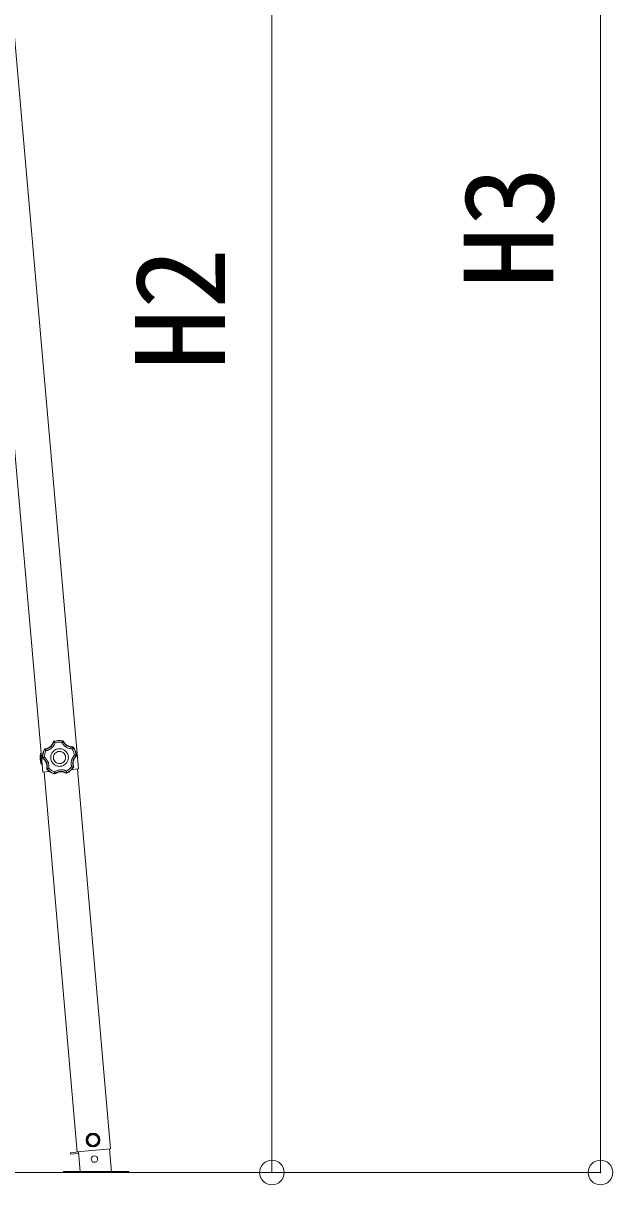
# Model space of a CAD drawing. Units: millimetres at full size; details may follow other scales. Extents: x -8385 to 8479, y -5853 to 5787.
# Drawn here: x -4090 to -3369, y -832 to 588 of the extents above; entities that cross this region are included whole.
import ezdxf
from ezdxf.enums import TextEntityAlignment as Align

# ---------------------------------------------------------------- set-up
doc = ezdxf.new("R2010")
doc.units = ezdxf.units.MM
doc.header["$LTSCALE"] = 30
doc.header["$PDMODE"] = 32
doc.header["$PDSIZE"] = 30
for name, color, linetype, lineweight in [('0-0_0', 7, 'Continuous', 9), ('0-A_寸法', 6, 'Continuous', 9), ('1-7', 4, 'Continuous', 9)]:
    doc.layers.add(name, color=color, linetype=linetype, lineweight=lineweight)
doc.styles.add('ＭＳ ゴシック', font='')
doc.styles.get('ＭＳ ゴシック').set_extended_font_data('MS Gothic')

msp = doc.modelspace()

# ---------------------------------------------------------------- linework, layer by layer
at = {"layer": '0-0_0'}
msp.add_line((-6051.25, -817.04), (-4063.42, -817.04), dxfattribs=at)
at = {"layer": '0-A_寸法'}
for p, q in [((-3384.38, -817.04), (-3384.38, 1495.61)), ((-3786.18, -817.04), (-3786.18, 1295.26)), ((-3786.18, -817.04), (-4087.6, -817.04)), ((-3384.38, -817.04), (-4063.42, -817.04))]:
    msp.add_line(p, q, dxfattribs=at)
for p in [(-3786.18, -817.04), (-3384.38, -817.04)]:
    msp.add_point(p, dxfattribs=at)
at = {"layer": '1-7'}
for p, q in [((-4066.45, -327.39), (-4205.9, 1266.52)), ((-4022.61, -323.56), (-4162.06, 1270.35)), ((-4052.88, -289.72), (-4053.19, -290.05)), ((-4052.88, -289.72), (-4053.19, -290.05)), ((-4052.96, -290.36), (-4053.19, -290.05)), ((-4052.65, -290.03), (-4052.96, -290.36)), ((-4052.65, -290.03), (-4052.96, -290.36)), ((-4052.88, -289.72), (-4052.65, -290.03)), ((-4041.98, -289.29), (-4041.8, -288.95)), ((-4041.62, -289.57), (-4041.98, -289.29)), ((-4041.62, -289.57), (-4041.98, -289.29)), ((-4041.44, -289.23), (-4041.8, -288.95)), ((-4041.44, -289.23), (-4041.8, -288.95)), ((-4041.44, -289.23), (-4041.62, -289.57)), ((-4029.87, -296.92), (-4029.64, -296.6)), ((-4029.45, -297.12), (-4029.87, -296.92)), ((-4029.45, -297.12), (-4029.87, -296.92)), ((-4029.23, -296.8), (-4029.64, -296.6)), ((-4029.23, -296.8), (-4029.64, -296.6)), ((-4029.23, -296.8), (-4029.45, -297.12)), ((-4069.14, -304.64), (-4068.42, -304.59)), ((-4069.14, -304.64), (-4068.68, -311.13)), ((-4068.23, -317.61), (-4068.68, -311.13)), ((-4068.42, -304.59), (-4067.52, -317.56)), ((-4066.92, -310.03), (-4066.55, -309.9)), ((-4066.92, -310.03), (-4066.7, -310.43)), ((-4066.92, -310.03), (-4066.7, -310.43)), ((-4066.33, -310.31), (-4066.7, -310.43)), ((-4066.55, -309.9), (-4066.33, -310.31)), ((-4066.55, -309.9), (-4066.33, -310.31)), ((-4063.85, -298.99), (-4064.23, -299.25)), ((-4063.85, -298.99), (-4064.23, -299.25)), ((-4063.96, -299.53), (-4064.23, -299.25)), ((-4063.58, -299.27), (-4063.96, -299.53)), ((-4063.58, -299.27), (-4063.96, -299.53)), ((-4063.85, -298.99), (-4063.58, -299.27)), ((-4025.61, -307.46), (-4025.45, -307.03)), ((-4025.61, -307.46), (-4025.45, -307.03)), ((-4025.23, -307.53), (-4025.61, -307.46)), ((-4025.45, -307.03), (-4025.07, -307.1)), ((-4025.23, -307.53), (-4025.07, -307.1)), ((-4025.23, -307.53), (-4025.07, -307.1)), ((-4068.23, -317.61), (-4067.52, -317.56)), ((-4058.08, -326.66), (-4066.45, -327.39)), ((-4061.49, -323.33), (-4061.14, -323.16)), ((-4061.49, -323.33), (-4061.37, -323.77)), ((-4061.49, -323.33), (-4061.37, -323.77)), ((-4061.02, -323.6), (-4061.37, -323.77)), ((-4061.14, -323.16), (-4061.02, -323.6)), ((-4061.14, -323.16), (-4061.02, -323.6)), ((-4022.61, -323.56), (-4030.98, -324.29)), ((-4029.02, -321.36), (-4028.96, -320.91)), ((-4029.02, -321.36), (-4028.96, -320.91)), ((-4028.65, -321.48), (-4029.02, -321.36)), ((-4028.96, -320.91), (-4028.59, -321.03)), ((-4028.65, -321.48), (-4028.59, -321.03)), ((-4028.65, -321.48), (-4028.59, -321.03)), ((-3983.41, -788.19), (-4024.05, -323.67)), ((-4024.23, -792.08), (-4064.9, -327.25)), ((-4051.95, -329.27), (-4051.5, -329.18)), ((-4051.95, -329.27), (-4051.5, -329.18)), ((-4051.95, -329.65), (-4051.95, -329.27)), ((-4051.95, -329.65), (-4051.5, -329.57)), ((-4051.95, -329.65), (-4051.5, -329.57)), ((-4051.5, -329.18), (-4051.5, -329.57)), ((-4037.67, -328.22), (-4037.21, -328.23)), ((-4037.62, -328.6), (-4037.67, -328.22)), ((-4037.67, -328.22), (-4037.21, -328.24)), ((-4037.62, -328.6), (-4037.16, -328.62)), ((-4037.62, -328.6), (-4037.16, -328.62)), ((-4037.21, -328.24), (-4037.16, -328.62)), ((-4032.69, -792.8), (-4022.83, -791.93)), ((-4022.83, -791.93), (-4032.69, -792.79)), ((-4032.69, -792.8), (-4032.51, -794.79)), ((-4022.65, -793.93), (-4032.51, -794.79)), ((-3983.41, -788.18), (-4024.26, -791.76)), ((-4024.25, -791.76), (-3983.41, -788.19)), ((-4022.85, -791.64), (-4020.74, -815.8)), ((-3982.33, -816.47), (-3984.8, -788.31)), ((-4041, -816.79), (-4041, -815.79))]:
    msp.add_line(p, q, dxfattribs=at)
for points in [[(-4053.19, -290.05), (-4053.4, -290.69), (-4053.64, -291.32), (-4053.88, -291.86), (-4054.02, -292.16), (-4054.18, -292.46), (-4054.34, -292.75), (-4054.51, -293.04), (-4054.69, -293.33), (-4055.32, -294.21), (-4056.19, -295.22), (-4057.16, -296.14), (-4058.24, -296.94), (-4059.38, -297.62), (-4060.36, -298.09), (-4060.67, -298.21), (-4060.99, -298.33), (-4061.31, -298.44), (-4061.63, -298.54), (-4061.95, -298.63), (-4062.52, -298.77), (-4063.18, -298.9), (-4063.85, -298.99)], [(-4063.58, -299.27), (-4062.92, -299.18), (-4062.27, -299.06), (-4061.7, -298.91), (-4061.38, -298.82), (-4061.06, -298.72), (-4060.75, -298.62), (-4060.44, -298.5), (-4060.13, -298.38), (-4059.63, -298.15), (-4059.05, -297.86), (-4058.48, -297.53), (-4058.17, -297.34), (-4057.9, -297.16), (-4057.63, -296.97), (-4057.36, -296.77), (-4057.1, -296.56), (-4056.59, -296.13), (-4055.66, -295.2), (-4054.84, -294.18), (-4054.3, -293.38), (-4053.97, -292.8), (-4053.67, -292.22), (-4053.41, -291.61), (-4053.17, -291), (-4052.96, -290.36)], [(-4052.96, -290.36), (-4052.93, -290.39), (-4052.85, -290.45), (-4052.74, -290.53), (-4052.59, -290.65), (-4052.42, -290.78), (-4052.22, -290.94), (-4052, -291.11), (-4051.77, -291.3), (-4051.53, -291.5), (-4051.29, -291.7), (-4051.54, -292.35), (-4051.82, -292.99), (-4052.1, -293.54), (-4052.26, -293.85), (-4052.43, -294.15), (-4052.61, -294.45), (-4052.8, -294.74), (-4052.99, -295.03), (-4053.61, -295.87), (-4054.52, -296.91), (-4055.53, -297.86), (-4055.88, -298.15), (-4056.16, -298.37), (-4056.44, -298.58), (-4056.72, -298.78), (-4057.01, -298.97), (-4057.4, -299.22), (-4057.99, -299.56), (-4058.6, -299.88), (-4059.23, -300.17), (-4059.87, -300.43), (-4060.52, -300.65), (-4061.19, -300.85), (-4061.87, -301.02), (-4062.56, -301.15)], [(-4041.8, -288.94), (-4044.59, -288.58), (-4047.39, -288.59), (-4050.17, -288.97), (-4052.88, -289.72)], [(-4041.8, -288.95), (-4044.59, -288.58), (-4047.39, -288.59), (-4050.17, -288.97), (-4052.88, -289.72)], [(-4041.98, -289.29), (-4044.67, -288.94), (-4047.36, -288.96), (-4050.03, -289.32), (-4052.65, -290.03)], [(-4052.65, -290.03), (-4052.62, -290.07), (-4052.56, -290.14), (-4052.46, -290.25), (-4052.34, -290.39), (-4052.2, -290.56), (-4052.04, -290.76), (-4051.86, -290.97), (-4051.68, -291.21), (-4051.49, -291.45), (-4051.29, -291.7)], [(-4043.09, -291.13), (-4047.22, -290.95), (-4051.29, -291.7)], [(-4041.98, -289.29), (-4042.01, -289.32), (-4042.06, -289.4), (-4042.13, -289.53), (-4042.23, -289.68), (-4042.35, -289.87), (-4042.48, -290.09), (-4042.63, -290.33), (-4042.78, -290.58), (-4042.93, -290.85), (-4043.09, -291.13)], [(-4041.62, -289.57), (-4041.65, -289.6), (-4041.72, -289.67), (-4041.82, -289.77), (-4041.95, -289.9), (-4042.1, -290.06), (-4042.28, -290.24), (-4042.47, -290.44), (-4042.67, -290.66), (-4042.88, -290.89), (-4043.09, -291.13)], [(-4029.87, -296.92), (-4029.88, -296.96), (-4029.91, -297.05), (-4029.96, -297.18), (-4030.02, -297.36), (-4030.09, -297.57), (-4030.18, -297.8), (-4030.28, -298.06), (-4030.39, -298.34), (-4030.5, -298.63), (-4030.62, -298.92), (-4031.32, -298.88), (-4032.02, -298.81), (-4032.72, -298.71), (-4033.41, -298.57), (-4034.09, -298.4), (-4035.09, -298.08), (-4036.38, -297.55), (-4037.61, -296.9), (-4038.13, -296.58), (-4038.42, -296.38), (-4038.71, -296.18), (-4038.99, -295.97), (-4039.27, -295.76), (-4039.61, -295.48), (-4040.13, -295.02), (-4040.62, -294.53), (-4041.1, -294.02), (-4041.55, -293.48), (-4041.98, -292.92), (-4042.38, -292.34), (-4042.75, -291.74), (-4043.09, -291.13)], [(-4041.62, -289.57), (-4041.33, -290.17), (-4041.01, -290.75), (-4040.66, -291.31), (-4040.28, -291.85), (-4039.87, -292.38), (-4039.43, -292.87), (-4038.98, -293.35), (-4038.49, -293.79), (-4038.16, -294.08), (-4037.9, -294.28), (-4037.64, -294.48), (-4037.37, -294.68), (-4037.09, -294.86), (-4036.72, -295.1), (-4035.56, -295.72), (-4034.35, -296.22), (-4033.4, -296.51), (-4033.08, -296.59), (-4032.76, -296.66), (-4032.43, -296.72), (-4032.1, -296.78), (-4031.78, -296.82), (-4031.19, -296.88), (-4030.53, -296.92), (-4029.87, -296.92)], [(-4029.64, -296.6), (-4030.31, -296.6), (-4030.98, -296.57), (-4031.57, -296.51), (-4031.9, -296.46), (-4032.23, -296.41), (-4032.56, -296.35), (-4032.89, -296.27), (-4033.22, -296.19), (-4034.25, -295.87), (-4035.48, -295.35), (-4036.65, -294.7), (-4037.75, -293.94), (-4038.75, -293.06), (-4039.5, -292.27), (-4039.71, -292.01), (-4039.92, -291.75), (-4040.13, -291.48), (-4040.32, -291.2), (-4040.51, -290.93), (-4040.82, -290.43), (-4041.14, -289.84), (-4041.44, -289.23)], [(-4029.45, -297.12), (-4029.48, -297.15), (-4029.53, -297.24), (-4029.6, -297.36), (-4029.7, -297.52), (-4029.82, -297.7), (-4029.95, -297.92), (-4030.1, -298.15), (-4030.27, -298.4), (-4030.44, -298.66), (-4030.62, -298.92)], [(-4025.45, -307.03), (-4025.95, -304.37), (-4026.8, -301.81), (-4027.97, -299.38), (-4029.45, -297.12)], [(-4025.06, -307.1), (-4025.58, -304.33), (-4026.45, -301.67), (-4027.67, -299.15), (-4029.23, -296.8)], [(-4025.07, -307.1), (-4025.58, -304.33), (-4026.45, -301.67), (-4027.67, -299.15), (-4029.23, -296.8)], [(-4064.23, -299.25), (-4065.44, -301.79), (-4066.3, -304.45), (-4066.8, -307.21), (-4066.92, -310.03)], [(-4064.23, -299.25), (-4065.44, -301.79), (-4066.3, -304.46), (-4066.8, -307.21), (-4066.92, -310.03)], [(-4066.7, -310.43), (-4066.15, -310.82), (-4065.63, -311.24), (-4065.2, -311.63), (-4064.95, -311.87), (-4064.72, -312.11), (-4064.49, -312.35), (-4064.27, -312.6), (-4064.05, -312.86), (-4063.4, -313.73), (-4062.71, -314.87), (-4062.14, -316.09), (-4061.71, -317.35), (-4061.41, -318.65), (-4061.27, -319.73), (-4061.25, -320.06), (-4061.23, -320.4), (-4061.23, -320.74), (-4061.23, -321.07), (-4061.24, -321.41), (-4061.29, -321.99), (-4061.37, -322.66), (-4061.49, -323.33)], [(-4063.96, -299.53), (-4065.12, -301.98), (-4065.94, -304.55), (-4066.42, -307.2), (-4066.55, -309.9)], [(-4066.55, -309.9), (-4066.51, -309.88), (-4066.42, -309.85), (-4066.29, -309.79), (-4066.12, -309.72), (-4065.91, -309.64), (-4065.67, -309.55), (-4065.42, -309.45), (-4065.14, -309.34), (-4064.84, -309.24), (-4064.55, -309.13)], [(-4066.33, -310.31), (-4066.3, -310.28), (-4066.22, -310.23), (-4066.1, -310.14), (-4065.95, -310.04), (-4065.77, -309.92), (-4065.56, -309.78), (-4065.33, -309.62), (-4065.08, -309.46), (-4064.82, -309.3), (-4064.55, -309.13), (-4064, -309.57), (-4063.49, -310.03), (-4063.04, -310.46), (-4062.8, -310.71), (-4062.57, -310.97), (-4062.34, -311.23), (-4062.12, -311.5), (-4061.9, -311.78), (-4061.3, -312.62), (-4060.59, -313.81), (-4060, -315.06), (-4059.83, -315.49), (-4059.71, -315.82), (-4059.6, -316.15), (-4059.49, -316.48), (-4059.4, -316.81), (-4059.28, -317.26), (-4059.14, -317.93), (-4059.03, -318.61), (-4058.95, -319.29), (-4058.9, -319.98), (-4058.88, -320.68), (-4058.9, -321.37), (-4058.95, -322.07), (-4059.04, -322.76)], [(-4061.14, -323.16), (-4061.02, -322.5), (-4060.94, -321.84), (-4060.9, -321.26), (-4060.89, -320.92), (-4060.89, -320.59), (-4060.89, -320.26), (-4060.91, -319.93), (-4060.93, -319.6), (-4060.99, -319.06), (-4061.09, -318.41), (-4061.22, -317.77), (-4061.31, -317.41), (-4061.4, -317.1), (-4061.5, -316.78), (-4061.6, -316.47), (-4061.72, -316.15), (-4061.97, -315.54), (-4062.57, -314.37), (-4063.29, -313.27), (-4063.88, -312.51), (-4064.32, -312.02), (-4064.79, -311.55), (-4065.28, -311.11), (-4065.8, -310.7), (-4066.33, -310.31)], [(-4063.96, -299.53), (-4063.96, -299.54), (-4063.94, -299.56), (-4063.92, -299.59), (-4063.89, -299.62), (-4063.85, -299.67), (-4063.81, -299.72), (-4063.76, -299.78), (-4063.7, -299.84), (-4063.65, -299.91), (-4063.58, -299.99), (-4063.5, -300.09), (-4063.35, -300.26), (-4063.18, -300.46), (-4063.04, -300.62), (-4062.95, -300.72), (-4062.85, -300.83), (-4062.75, -300.94), (-4062.66, -301.04), (-4062.56, -301.15), (-4064, -305.03), (-4064.55, -309.13)], [(-4063.58, -299.27), (-4063.58, -299.29), (-4063.57, -299.31), (-4063.55, -299.34), (-4063.53, -299.38), (-4063.5, -299.43), (-4063.47, -299.49), (-4063.44, -299.56), (-4063.4, -299.63), (-4063.36, -299.72), (-4063.31, -299.8), (-4063.25, -299.91), (-4063.14, -300.12), (-4063.02, -300.35), (-4062.91, -300.53), (-4062.85, -300.65), (-4062.78, -300.77), (-4062.7, -300.9), (-4062.63, -301.03), (-4062.56, -301.15)], [(-4035.15, -308.78), (-4035.29, -307.69), (-4035.53, -306.63), (-4035.86, -305.61), (-4036.29, -304.65), (-4036.81, -303.74), (-4037.41, -302.89), (-4038.09, -302.1), (-4038.84, -301.39), (-4039.65, -300.75), (-4040.53, -300.18), (-4041.45, -299.71), (-4042.43, -299.32), (-4043.44, -299.03), (-4044.49, -298.83), (-4045.57, -298.74), (-4046.68, -298.77), (-4047.78, -298.9), (-4048.83, -299.14), (-4049.85, -299.47), (-4050.81, -299.91), (-4051.72, -300.42), (-4052.57, -301.03), (-4053.36, -301.7), (-4054.07, -302.45), (-4054.71, -303.27), (-4055.28, -304.14), (-4055.75, -305.06), (-4056.14, -306.04), (-4056.43, -307.05), (-4056.63, -308.1), (-4056.72, -309.18), (-4056.69, -310.29), (-4056.56, -311.39), (-4056.32, -312.44), (-4055.99, -313.46), (-4055.55, -314.42), (-4055.04, -315.33), (-4054.43, -316.18), (-4053.76, -316.97)], [(-4053.76, -316.97), (-4053.01, -317.68), (-4052.19, -318.33), (-4051.32, -318.89), (-4050.4, -319.36), (-4049.42, -319.75), (-4048.41, -320.05), (-4047.36, -320.24), (-4046.28, -320.33), (-4045.17, -320.31), (-4044.07, -320.17), (-4043.02, -319.94), (-4042, -319.6), (-4041.04, -319.17), (-4040.13, -318.65), (-4039.28, -318.05), (-4038.49, -317.37), (-4037.78, -316.62), (-4037.13, -315.81), (-4036.57, -314.93), (-4036.1, -314.01), (-4035.71, -313.03), (-4035.41, -312.02), (-4035.22, -310.97), (-4035.13, -309.89), (-4035.15, -308.78)], [(-4028.96, -320.91), (-4029, -320.91), (-4029.1, -320.91), (-4029.24, -320.9), (-4029.43, -320.9), (-4029.65, -320.89), (-4029.9, -320.88), (-4030.18, -320.87), (-4030.47, -320.85), (-4030.78, -320.83), (-4031.1, -320.81), (-4031.28, -320.13), (-4031.43, -319.44), (-4031.54, -318.75), (-4031.63, -318.05), (-4031.67, -317.35), (-4031.68, -316.3), (-4031.58, -314.91), (-4031.34, -313.54), (-4031.19, -312.95), (-4031.1, -312.61), (-4030.99, -312.27), (-4030.88, -311.94), (-4030.76, -311.61), (-4030.6, -311.2), (-4030.32, -310.56), (-4030.01, -309.94), (-4029.67, -309.33), (-4029.3, -308.73), (-4028.9, -308.16), (-4028.48, -307.6), (-4028.02, -307.06), (-4027.54, -306.54)], [(-4027.54, -306.54), (-4028.65, -302.56), (-4030.62, -298.92)], [(-4025.61, -307.46), (-4026.08, -307.92), (-4026.54, -308.4), (-4026.96, -308.91), (-4027.36, -309.44), (-4027.73, -309.99), (-4028.07, -310.56), (-4028.38, -311.14), (-4028.66, -311.74), (-4028.82, -312.14), (-4028.94, -312.45), (-4029.05, -312.76), (-4029.15, -313.08), (-4029.24, -313.4), (-4029.35, -313.83), (-4029.58, -315.12), (-4029.68, -316.43), (-4029.66, -317.42), (-4029.64, -317.75), (-4029.61, -318.08), (-4029.57, -318.41), (-4029.52, -318.74), (-4029.46, -319.06), (-4029.34, -319.64), (-4029.17, -320.28), (-4028.96, -320.91)], [(-4028.59, -321.03), (-4028.8, -320.39), (-4028.98, -319.74), (-4029.1, -319.17), (-4029.16, -318.84), (-4029.21, -318.5), (-4029.25, -318.17), (-4029.28, -317.83), (-4029.31, -317.5), (-4029.32, -316.41), (-4029.21, -315.09), (-4028.95, -313.77), (-4028.56, -312.49), (-4028.04, -311.26), (-4027.52, -310.31), (-4027.34, -310.03), (-4027.15, -309.75), (-4026.96, -309.47), (-4026.76, -309.2), (-4026.55, -308.94), (-4026.17, -308.49), (-4025.71, -308), (-4025.23, -307.53)], [(-4025.45, -307.03), (-4025.49, -307.02), (-4025.58, -306.99), (-4025.72, -306.96), (-4025.9, -306.91), (-4026.12, -306.86), (-4026.37, -306.8), (-4026.64, -306.74), (-4026.93, -306.67), (-4027.23, -306.61), (-4027.54, -306.54)], [(-4025.61, -307.46), (-4025.65, -307.44), (-4025.73, -307.4), (-4025.86, -307.33), (-4026.02, -307.25), (-4026.22, -307.15), (-4026.45, -307.04), (-4026.7, -306.92), (-4026.97, -306.8), (-4027.25, -306.67), (-4027.54, -306.54)], [(-4061.37, -323.77), (-4059.33, -325.71), (-4057.05, -327.35), (-4054.58, -328.67), (-4051.95, -329.66)], [(-4061.37, -323.77), (-4059.33, -325.7), (-4057.05, -327.34), (-4054.58, -328.67), (-4051.95, -329.65)], [(-4061.14, -323.16), (-4061.1, -323.15), (-4061, -323.14), (-4060.86, -323.11), (-4060.68, -323.08), (-4060.46, -323.05), (-4060.21, -323), (-4059.94, -322.95), (-4059.65, -322.89), (-4059.35, -322.83), (-4059.04, -322.76)], [(-4061.02, -323.6), (-4060.97, -323.58), (-4060.89, -323.55), (-4060.75, -323.5), (-4060.58, -323.43), (-4060.37, -323.34), (-4060.14, -323.25), (-4059.88, -323.14), (-4059.61, -323.02), (-4059.33, -322.89), (-4059.04, -322.76)], [(-4061.02, -323.6), (-4059.04, -325.46), (-4056.86, -327.03), (-4054.48, -328.31), (-4051.95, -329.27)], [(-4059.04, -322.76), (-4055.79, -325.33), (-4052.07, -327.12)], [(-4051.5, -329.18), (-4051.51, -329.14), (-4051.54, -329.05), (-4051.58, -328.91), (-4051.63, -328.74), (-4051.69, -328.52), (-4051.76, -328.28), (-4051.84, -328.02), (-4051.91, -327.73), (-4051.99, -327.43), (-4052.07, -327.12), (-4051.47, -326.74), (-4050.87, -326.38), (-4050.24, -326.06), (-4049.6, -325.77), (-4048.95, -325.5), (-4047.96, -325.17), (-4046.61, -324.84), (-4045.23, -324.65), (-4044.61, -324.6), (-4044.26, -324.59), (-4043.91, -324.58), (-4043.56, -324.58), (-4043.21, -324.6), (-4042.77, -324.62), (-4042.08, -324.69), (-4041.39, -324.79), (-4040.71, -324.93), (-4040.03, -325.09), (-4039.35, -325.3), (-4038.69, -325.53), (-4038.04, -325.8), (-4037.4, -326.1)], [(-4037.67, -328.22), (-4038.26, -327.9), (-4038.86, -327.62), (-4039.47, -327.38), (-4040.1, -327.16), (-4040.74, -326.98), (-4041.38, -326.83), (-4042.03, -326.72), (-4042.68, -326.64), (-4043.12, -326.61), (-4043.45, -326.59), (-4043.78, -326.58), (-4044.11, -326.59), (-4044.44, -326.6), (-4044.89, -326.63), (-4046.19, -326.8), (-4047.46, -327.11), (-4048.4, -327.44), (-4048.7, -327.56), (-4049.01, -327.69), (-4049.31, -327.83), (-4049.61, -327.98), (-4049.9, -328.14), (-4050.41, -328.43), (-4050.96, -328.79), (-4051.5, -329.18)], [(-4037.67, -328.22), (-4037.66, -328.17), (-4037.65, -328.08), (-4037.63, -327.94), (-4037.6, -327.76), (-4037.57, -327.54), (-4037.53, -327.29), (-4037.5, -327.01), (-4037.46, -326.72), (-4037.43, -326.41), (-4037.4, -326.1)], [(-4037.4, -326.1), (-4033.95, -323.8), (-4031.1, -320.81)], [(-4037.21, -328.23), (-4037.21, -328.19), (-4037.22, -328.1), (-4037.23, -327.95), (-4037.24, -327.77), (-4037.26, -327.54), (-4037.28, -327.29), (-4037.3, -327.02), (-4037.33, -326.72), (-4037.36, -326.41), (-4037.4, -326.1)], [(-4037.21, -328.23), (-4034.84, -326.93), (-4032.66, -325.34), (-4030.72, -323.47), (-4029.02, -321.36)], [(-4037.16, -328.62), (-4034.69, -327.28), (-4032.42, -325.62), (-4030.4, -323.68), (-4028.65, -321.48)], [(-4037.16, -328.62), (-4034.69, -327.28), (-4032.43, -325.62), (-4030.4, -323.68), (-4028.65, -321.48)], [(-4029.02, -321.36), (-4029.07, -321.35), (-4029.16, -321.33), (-4029.3, -321.3), (-4029.48, -321.25), (-4029.69, -321.2), (-4029.94, -321.13), (-4030.21, -321.06), (-4030.49, -320.98), (-4030.79, -320.9), (-4031.1, -320.81)], [(-4051.95, -329.27), (-4051.95, -329.22), (-4051.96, -329.13), (-4051.97, -328.98), (-4051.99, -328.8), (-4052, -328.57), (-4052.02, -328.32), (-4052.03, -328.05), (-4052.04, -327.75), (-4052.06, -327.44), (-4052.07, -327.12)], [(-4051.5, -329.57), (-4050.95, -329.17), (-4050.39, -328.81), (-4049.88, -328.51), (-4049.59, -328.35), (-4049.29, -328.2), (-4048.98, -328.06), (-4048.67, -327.93), (-4048.36, -327.8), (-4047.33, -327.45), (-4046.04, -327.15), (-4044.71, -326.98), (-4043.37, -326.96), (-4042.04, -327.08), (-4040.97, -327.28), (-4040.65, -327.36), (-4040.32, -327.45), (-4040, -327.55), (-4039.68, -327.66), (-4039.37, -327.77), (-4038.82, -328), (-4038.21, -328.28), (-4037.62, -328.6)], [(-4032.69, -792.79), (-4032.51, -794.79), (-4022.65, -793.92)], [(-4041, -815.79), (-3961, -815.79), (-3961, -816.79)]]:
    msp.add_lwpolyline(points, dxfattribs=at)
for points in [[(-4038.44, -309.01), (-4038.7, -307.51), (-4039.23, -306.14), (-4040.01, -304.92), (-4041, -303.87), (-4042.17, -303.04), (-4043.49, -302.44), (-4044.93, -302.1), (-4046.45, -302.05), (-4047.95, -302.31), (-4049.32, -302.84), (-4050.54, -303.62), (-4051.59, -304.61), (-4052.42, -305.79), (-4053.02, -307.1), (-4053.36, -308.54), (-4053.41, -310.06), (-4053.15, -311.56), (-4052.62, -312.93), (-4051.84, -314.15), (-4050.85, -315.2), (-4049.68, -316.03), (-4048.36, -316.64), (-4046.92, -316.97), (-4045.4, -317.02), (-4043.9, -316.76), (-4042.53, -316.23), (-4041.31, -315.45), (-4040.26, -314.46), (-4039.43, -313.29), (-4038.82, -311.97), (-4038.49, -310.53)], [(-4005.59, -769.87), (-4011.74, -774.18), (-4011.09, -781.65), (-4004.29, -784.82), (-3998.14, -780.52), (-3998.79, -773.04)]]:
    msp.add_lwpolyline(points, close=True, dxfattribs=at)
for centre, radius in [((-4004.94, -777.35), 8.5), ((-4004.94, -777.35), 7.7), ((-4004.94, -777.35), 6.5), ((-4003.3, -800.57), 4)]:
    msp.add_circle(centre, radius, dxfattribs=at)
msp.add_arc((-4049.81, -309.81), 20, 165.03443, 202.96557, dxfattribs=at)

# ---------------------------------------------------------------- texts
at = {"layer": '0-A_寸法', "color": 7, "style": 'ＭＳ ゴシック'}
for s, p in [('H3', (-3408.88, 264.28)), ('H2', (-3810.68, 164.11))]:
    msp.add_text(s, height=110, rotation=90, dxfattribs=at).set_placement(p, align=Align.BOTTOM_LEFT)

doc.saveas('drawing.dxf')
